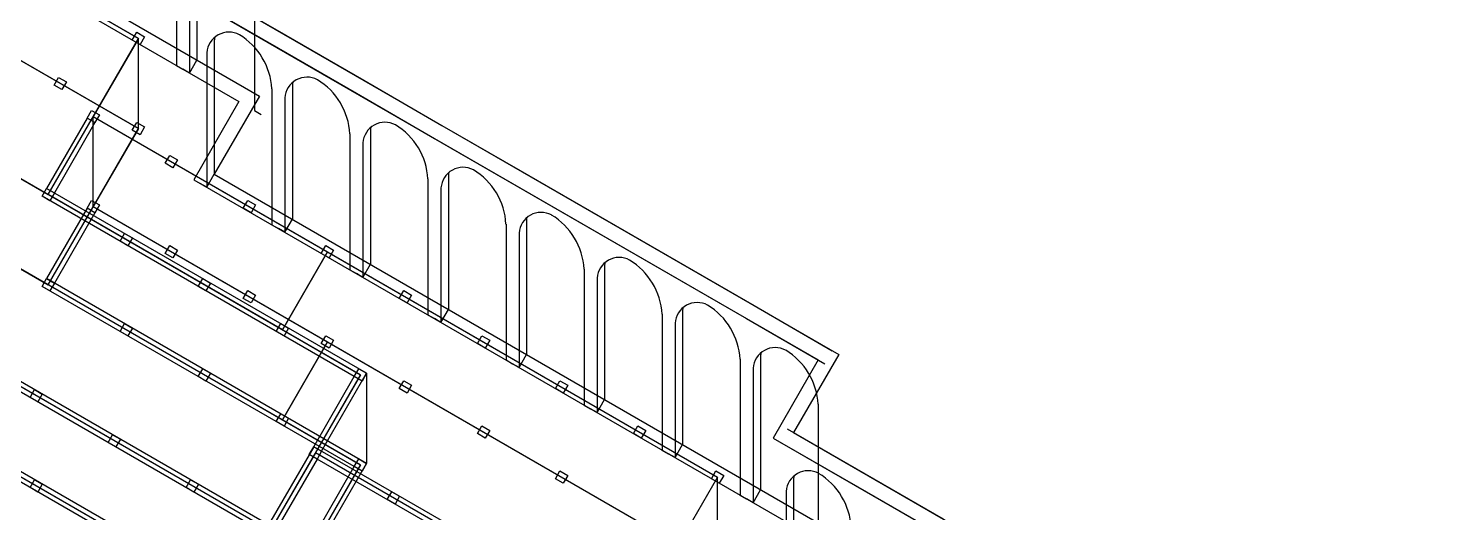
# Model space of a CAD drawing. Header units: metres. Extents: x 1950 to 2882, y 2050 to 2715.
# Drawn here: x 2013.29 to 2060.73, y 2232.59 to 2248.7 of the extents above; entities that cross this region are included whole.
import ezdxf

# ---------------------------------------------------------------- set-up
doc = ezdxf.new("R2010")
doc.units = ezdxf.units.M
for name, color, linetype in [('BRICK WALLS', 250, 'Continuous'), ('OUTLINE', 250, 'Continuous'), ('PILARS', 250, 'Continuous')]:
    doc.layers.add(name, color=color, linetype=linetype)
doc.layers.add('DOUBLE SKIN FACADE', color=250, linetype='Continuous', transparency=0.5)

msp = doc.modelspace()

# ---------------------------------------------------------------- linework, layer by layer
at = {"layer": 'BRICK WALLS'}
msp.add_line((2024.545, 2237.23), (2024.545, 2234.23), dxfattribs=at)
for points in [[(2015.243, 2245.718), (2013.893, 2243.38)], [(2067.212, 2209.132), (2051.624, 2218.132), (2053.124, 2220.73), (2045.07, 2225.38), (2042.07, 2220.184), (2037.133, 2223.034), (2038.633, 2225.632), (2035.775, 2227.282), (2034.275, 2224.684), (2031.937, 2226.034), (2033.437, 2228.632), (2022.785, 2234.782), (2021.285, 2232.184), (1997.902, 2245.684), (1996.252, 2242.826), (2001.449, 2239.826), (1999.949, 2237.228), (2010.341, 2231.228), (2008.841, 2228.63), (2014.037, 2225.63), (2012.687, 2223.292), (2007.491, 2226.292), (2005.841, 2223.434), (2006.101, 2223.284)], [(2065.452, 2206.684), (2066.802, 2209.022), (2051.214, 2218.022), (2052.714, 2220.62), (2045.179, 2224.97), (2042.179, 2219.774), (2036.724, 2222.924), (2038.224, 2225.522), (2035.885, 2226.872), (2034.385, 2224.274), (2031.527, 2225.924), (2033.027, 2228.522), (2022.895, 2234.372), (2021.395, 2231.774), (1998.012, 2245.274), (1996.662, 2242.936), (2001.858, 2239.936), (2000.358, 2237.338), (2010.751, 2231.338), (2009.251, 2228.74), (2014.447, 2225.74), (2012.797, 2222.882), (2007.601, 2225.882), (2006.101, 2223.284)], [(2015.503, 2245.568), (2014.153, 2243.23)], [(2023.045, 2234.632), (2024.545, 2237.23), (2013.893, 2243.38)], [(2022.785, 2234.782), (2024.135, 2237.12), (2013.743, 2243.12)], [(2031.878, 2226.532), (2022.785, 2231.782), (2021.285, 2229.184), (1997.902, 2242.684), (1996.252, 2239.826), (2001.449, 2236.826), (1999.949, 2234.228), (2010.341, 2228.228), (2008.841, 2225.63), (2014.037, 2222.63), (2012.687, 2220.292), (2007.491, 2223.292), (2005.841, 2220.434), (2006.101, 2220.284)], [(2015.243, 2242.718), (2013.893, 2240.38)], [(2015.503, 2242.568), (2014.153, 2240.23)], [(2031.728, 2226.272), (2022.895, 2231.372), (2021.395, 2228.774), (1998.012, 2242.274), (1996.662, 2239.936), (2001.858, 2236.936), (2000.358, 2234.338), (2010.751, 2228.338), (2009.251, 2225.74), (2014.447, 2222.74), (2012.797, 2219.882), (2007.601, 2222.882), (2006.101, 2220.284)], [(2022.785, 2231.782), (2024.135, 2234.12), (2013.743, 2240.12)], [(2023.045, 2231.632), (2024.545, 2234.23), (2013.893, 2240.38)]]:
    msp.add_lwpolyline(points, dxfattribs=at)
at = {"layer": 'DOUBLE SKIN FACADE'}
for p, q in [((2018.216, 2251.993), (2018.216, 2247.468)), ((2018.899, 2252.126), (2018.899, 2247.651)), ((2018.649, 2251.693), (2018.649, 2247.218)), ((2020.814, 2250.493), (2020.814, 2245.968)), ((2019.261, 2249.978), (2021.859, 2248.478)), ((2019.011, 2249.545), (2021.609, 2248.045)), ((2019.477, 2248.328), (2019.477, 2243.853)), ((2021.859, 2248.478), (2024.457, 2246.978)), ((2018.649, 2247.218), (2018.899, 2247.651)), ((2019.227, 2247.895), (2019.227, 2243.42)), ((2021.609, 2248.045), (2024.207, 2246.545)), ((2018.216, 2247.468), (2018.432, 2247.343)), ((2018.649, 2247.218), (2018.432, 2247.343)), ((2021.393, 2246.695), (2021.393, 2242.17)), ((2022.076, 2246.828), (2022.076, 2242.353)), ((2024.457, 2246.978), (2027.055, 2245.478)), ((2021.826, 2246.395), (2021.826, 2241.92)), ((2024.207, 2246.545), (2026.805, 2245.045)), ((2020.814, 2245.968), (2021.031, 2245.843)), ((2024.674, 2245.328), (2024.674, 2240.853)), ((2027.055, 2245.478), (2029.653, 2243.978)), ((2023.991, 2245.195), (2023.991, 2240.67)), ((2024.424, 2244.895), (2024.424, 2240.42)), ((2026.805, 2245.045), (2029.403, 2243.545)), ((2019.227, 2243.42), (2019.477, 2243.853)), ((2027.272, 2243.828), (2027.272, 2239.353)), ((2029.653, 2243.978), (2032.251, 2242.478)), ((2019.227, 2243.42), (2019.011, 2243.545)), ((2026.589, 2243.695), (2026.589, 2239.17)), ((2027.022, 2243.395), (2027.022, 2238.92)), ((2029.403, 2243.545), (2032.001, 2242.045)), ((2032.251, 2242.478), (2034.849, 2240.978)), ((2021.393, 2242.17), (2021.609, 2242.045)), ((2021.826, 2241.92), (2021.609, 2242.045)), ((2021.826, 2241.92), (2022.076, 2242.353)), ((2029.187, 2242.195), (2029.187, 2237.67)), ((2029.87, 2242.328), (2029.87, 2237.853)), ((2032.001, 2242.045), (2034.599, 2240.545)), ((2029.62, 2241.895), (2029.62, 2237.42)), ((2034.849, 2240.978), (2037.447, 2239.478)), ((2023.991, 2240.67), (2024.207, 2240.545)), ((2024.424, 2240.42), (2024.207, 2240.545)), ((2024.424, 2240.42), (2024.674, 2240.853)), ((2031.785, 2240.695), (2031.785, 2236.17)), ((2032.468, 2240.828), (2032.468, 2236.353)), ((2034.599, 2240.545), (2037.197, 2239.045)), ((2032.218, 2240.395), (2032.218, 2235.92)), ((2026.589, 2239.17), (2026.805, 2239.045)), ((2027.022, 2238.92), (2027.272, 2239.353)), ((2034.383, 2239.195), (2034.383, 2234.67)), ((2035.066, 2239.328), (2035.066, 2234.853)), ((2037.447, 2239.478), (2040.046, 2237.978)), ((2027.022, 2238.92), (2026.805, 2239.045)), ((2034.816, 2238.895), (2034.816, 2234.42)), ((2037.197, 2239.045), (2039.796, 2237.545)), ((2029.187, 2237.67), (2029.403, 2237.545)), ((2029.62, 2237.42), (2029.87, 2237.853)), ((2036.981, 2237.695), (2036.981, 2233.17)), ((2037.664, 2237.828), (2037.664, 2233.353)), ((2029.62, 2237.42), (2029.403, 2237.545)), ((2037.414, 2237.395), (2037.414, 2232.92)), ((2032.218, 2235.92), (2032.468, 2236.353)), ((2031.785, 2236.17), (2032.001, 2236.045)), ((2032.218, 2235.92), (2032.001, 2236.045)), ((2039.579, 2236.195), (2039.579, 2231.67)), ((2038.546, 2235.38), (2041.144, 2233.88)), ((2034.816, 2234.42), (2035.066, 2234.853)), ((2038.296, 2234.947), (2040.894, 2233.447)), ((2034.383, 2234.67), (2034.599, 2234.545)), ((2034.816, 2234.42), (2034.599, 2234.545)), ((2041.144, 2233.88), (2043.742, 2232.38)), ((2038.762, 2233.73), (2038.762, 2229.255)), ((2040.894, 2233.447), (2043.492, 2231.947)), ((2036.981, 2233.17), (2037.197, 2233.045)), ((2037.414, 2232.92), (2037.197, 2233.045)), ((2037.414, 2232.92), (2037.664, 2233.353)), ((2038.512, 2233.297), (2038.512, 2228.822))]:
    msp.add_line(p, q, dxfattribs=at)
for points in [[(2061.283, 2184.263), (2059.783, 2181.665), (2054.587, 2184.665), (2053.087, 2182.067), (2006.408, 2209.017), (2007.908, 2211.615), (2005.31, 2213.115), (2008.31, 2218.311), (2005.712, 2219.811), (2007.212, 2222.409), (2002.016, 2225.409), (2003.516, 2228.007), (1993.124, 2234.007), (1994.624, 2236.605), (1981.633, 2244.105), (1995.083, 2267.401), (2020.977, 2252.451), (2019.477, 2249.853), (2040.262, 2237.853), (2038.762, 2235.255), (2056.949, 2224.755), (2055.449, 2222.157), (2071.037, 2213.157)], [(2061.1, 2184.946), (2059.6, 2182.348), (2054.404, 2185.348), (2052.904, 2182.75), (2007.091, 2209.2), (2008.591, 2211.798), (2005.993, 2213.298), (2008.993, 2218.494), (2006.395, 2219.994), (2007.895, 2222.592), (2002.699, 2225.592), (2004.199, 2228.19), (1993.807, 2234.19), (1995.307, 2236.788), (1982.316, 2244.288), (1995.266, 2266.718), (2020.294, 2252.268), (2018.794, 2249.67), (2039.579, 2237.67), (2038.079, 2235.072), (2056.266, 2224.572), (2054.766, 2221.974), (2070.354, 2212.974)], [(1982.316, 2239.288), (1995.083, 2261.401), (2020.977, 2246.451), (2019.477, 2243.853), (2040.262, 2231.853), (2038.762, 2229.255), (2056.949, 2218.755), (2055.449, 2216.157), (2071.037, 2207.157), (2069.537, 2204.559), (2085.126, 2195.559), (2083.626, 2192.961), (2096.616, 2185.461), (2086.166, 2167.361), (2067.979, 2177.861), (2066.479, 2175.263), (2061.283, 2178.263), (2059.783, 2175.665), (2054.587, 2178.665), (2053.087, 2176.067), (2006.408, 2203.017), (2007.908, 2205.615), (2005.31, 2207.115), (2007.908, 2211.615)], [(1984.231, 2237.183), (1982.316, 2238.288), (1995.266, 2260.718), (2020.294, 2246.268), (2018.794, 2243.67), (2039.579, 2231.67), (2038.079, 2229.072), (2056.266, 2218.572), (2054.766, 2215.974), (2070.354, 2206.974)]]:
    msp.add_lwpolyline(points, dxfattribs=at)
for centre, radius, start, end in [((2019.964, 2247.844), 0.738, 62.0022, 175.9932), ((2020.214, 2248.277), 0.738, 169.803, 175.9932), ((2019.144, 2246.568), 2.252, 3.2263, 58.8196), ((2022.562, 2246.344), 0.738, 62.0022, 175.9932), ((2022.812, 2246.777), 0.738, 169.803, 175.9932), ((2021.742, 2245.068), 2.252, 3.2263, 58.8196), ((2025.16, 2244.844), 0.738, 62.0022, 175.9932), ((2025.41, 2245.277), 0.738, 169.803, 175.9932), ((2024.34, 2243.568), 2.252, 3.2263, 58.8196), ((2027.758, 2243.344), 0.738, 62.0022, 175.9932), ((2028.008, 2243.777), 0.738, 169.803, 175.9932), ((2026.938, 2242.068), 2.252, 3.2263, 58.8196), ((2030.356, 2241.844), 0.738, 62.0022, 175.9932), ((2030.606, 2242.277), 0.738, 169.803, 175.9932), ((2029.536, 2240.568), 2.252, 3.2263, 58.8196), ((2032.954, 2240.344), 0.738, 62.0022, 175.9932), ((2032.134, 2239.068), 2.252, 3.2263, 58.8196), ((2033.204, 2240.777), 0.738, 169.803, 175.9932), ((2035.552, 2238.844), 0.738, 62.0022, 175.9932), ((2035.802, 2239.277), 0.738, 169.803, 175.9932), ((2034.732, 2237.568), 2.252, 3.2263, 58.8196), ((2038.15, 2237.344), 0.738, 62.0022, 175.9932), ((2038.4, 2237.777), 0.738, 169.803, 175.9932), ((2037.331, 2236.068), 2.252, 3.2263, 58.8196), ((2039.248, 2233.246), 0.738, 62.0022, 175.9932), ((2038.429, 2231.97), 2.252, 3.2263, 58.8196), ((2039.498, 2233.679), 0.738, 169.803, 175.9932)]:
    msp.add_arc(centre, radius, start, end, dxfattribs=at)
at = {"layer": 'OUTLINE'}
for points in [[(1996.163, 2260.371), (2016.948, 2248.371), (2015.448, 2245.773), (2036.232, 2233.773), (2034.732, 2231.175), (2052.919, 2220.675), (2051.419, 2218.077), (2067.007, 2209.077)], [(1996.163, 2257.371), (2016.948, 2245.371), (2015.448, 2242.773), (2036.232, 2230.773), (2034.732, 2228.175), (2052.919, 2217.675), (2051.419, 2215.077), (2067.007, 2206.077)], [(2016.948, 2245.371), (2016.948, 2248.371)], [(2015.448, 2242.773), (2015.448, 2245.773)], [(2036.232, 2230.773), (2036.232, 2233.773)]]:
    msp.add_lwpolyline(points, dxfattribs=at)
at = {"layer": 'PILARS'}
for points in [[(2001.359, 2257.371), (2006.555, 2254.371), (2003.555, 2249.175), (2024.34, 2237.175), (2021.34, 2231.979), (1995.359, 2246.979), (2001.359, 2257.371)], [(2001.359, 2254.371), (2006.555, 2251.371), (2003.555, 2246.175), (2024.34, 2234.175), (2021.34, 2228.979), (1995.359, 2243.979), (2001.359, 2254.371)], [(2016.893, 2248.576), (2017.153, 2248.426), (2017.003, 2248.167), (2016.743, 2248.317), (2016.893, 2248.576)], [(2014.295, 2247.076), (2014.555, 2246.926), (2014.405, 2246.667), (2014.145, 2246.817), (2014.295, 2247.076)], [(2015.448, 2245.773), (2023.242, 2241.273), (2021.742, 2238.675), (2013.948, 2243.175), (2015.448, 2245.773)], [(2015.393, 2245.978), (2015.653, 2245.828), (2015.503, 2245.568), (2015.243, 2245.718), (2015.393, 2245.978)], [(2067.007, 2209.077), (2051.419, 2218.077), (2052.919, 2220.675), (2045.125, 2225.175), (2042.125, 2219.979), (2036.928, 2222.979), (2038.428, 2225.577), (2035.83, 2227.077), (2034.33, 2224.479), (2031.732, 2225.979), (2033.232, 2228.577), (2022.84, 2234.577), (2021.34, 2231.979), (1997.957, 2245.479), (1996.457, 2242.881), (2001.653, 2239.881), (2000.153, 2237.283), (2010.546, 2231.283), (2009.046, 2228.685), (2014.242, 2225.685), (2012.742, 2223.087), (2007.546, 2226.087)], [(2016.893, 2245.576), (2017.153, 2245.426), (2017.003, 2245.167), (2016.743, 2245.317), (2016.893, 2245.576)], [(2017.991, 2244.478), (2018.251, 2244.328), (2018.101, 2244.068), (2017.841, 2244.218), (2017.991, 2244.478)], [(2013.893, 2243.38), (2014.153, 2243.23), (2014.003, 2242.97), (2013.743, 2243.12), (2013.893, 2243.38)], [(2015.393, 2242.978), (2015.653, 2242.828), (2015.503, 2242.568), (2015.243, 2242.718), (2015.393, 2242.978)], [(2020.589, 2242.978), (2020.849, 2242.828), (2020.699, 2242.568), (2020.439, 2242.718), (2020.589, 2242.978)], [(2031.803, 2226.402), (2022.84, 2231.577), (2021.34, 2228.979), (1997.957, 2242.479), (1996.457, 2239.881), (2001.653, 2236.881), (2000.153, 2234.283), (2010.546, 2228.283), (2009.046, 2225.685), (2014.242, 2222.685), (2012.742, 2220.087), (2007.546, 2223.087)], [(2015.448, 2242.773), (2023.242, 2238.273), (2021.742, 2235.675), (2013.948, 2240.175), (2015.448, 2242.773)], [(2016.491, 2241.88), (2016.751, 2241.73), (2016.601, 2241.47), (2016.341, 2241.62), (2016.491, 2241.88)], [(2017.991, 2241.478), (2018.251, 2241.328), (2018.101, 2241.068), (2017.841, 2241.218), (2017.991, 2241.478)], [(2023.187, 2241.478), (2023.447, 2241.328), (2023.297, 2241.068), (2023.037, 2241.218), (2023.187, 2241.478)], [(2023.242, 2241.273), (2036.232, 2233.773), (2033.232, 2228.577), (2022.84, 2234.577), (2024.34, 2237.175), (2021.742, 2238.675), (2023.242, 2241.273)], [(2013.893, 2240.38), (2014.153, 2240.23), (2014.003, 2239.97), (2013.743, 2240.12), (2013.893, 2240.38)], [(2019.089, 2240.38), (2019.349, 2240.23), (2019.199, 2239.97), (2018.939, 2240.12), (2019.089, 2240.38)], [(2020.589, 2239.978), (2020.849, 2239.828), (2020.699, 2239.568), (2020.439, 2239.718), (2020.589, 2239.978)], [(2025.785, 2239.978), (2026.045, 2239.828), (2025.895, 2239.568), (2025.635, 2239.718), (2025.785, 2239.978)], [(2016.491, 2238.88), (2016.751, 2238.73), (2016.601, 2238.47), (2016.341, 2238.62), (2016.491, 2238.88)], [(2021.687, 2238.88), (2021.947, 2238.73), (2021.797, 2238.47), (2021.537, 2238.62), (2021.687, 2238.88)], [(2031.803, 2226.402), (2022.84, 2231.577), (2024.34, 2234.175), (2021.742, 2235.675), (2023.242, 2238.273)], [(2023.187, 2238.478), (2023.447, 2238.328), (2023.297, 2238.068), (2023.037, 2238.218), (2023.187, 2238.478)], [(2023.242, 2238.273), (2036.232, 2230.773)], [(2028.383, 2238.478), (2028.643, 2238.328), (2028.493, 2238.068), (2028.233, 2238.218), (2028.383, 2238.478)], [(2019.089, 2237.38), (2019.349, 2237.23), (2019.199, 2236.97), (2018.939, 2237.12), (2019.089, 2237.38)], [(2024.285, 2237.38), (2024.545, 2237.23), (2024.395, 2236.97), (2024.135, 2237.12), (2024.285, 2237.38)], [(2013.491, 2236.684), (2013.751, 2236.534), (2013.601, 2236.274), (2013.341, 2236.424), (2013.491, 2236.684)], [(2025.785, 2236.978), (2026.045, 2236.828), (2025.895, 2236.568), (2025.635, 2236.718), (2025.785, 2236.978)], [(2030.981, 2236.978), (2031.241, 2236.828), (2031.091, 2236.568), (2030.831, 2236.718), (2030.981, 2236.978)], [(2021.687, 2235.88), (2021.947, 2235.73), (2021.797, 2235.47), (2021.537, 2235.62), (2021.687, 2235.88)], [(2028.383, 2235.478), (2028.643, 2235.328), (2028.493, 2235.068), (2028.233, 2235.218), (2028.383, 2235.478)], [(2033.579, 2235.478), (2033.839, 2235.328), (2033.689, 2235.068), (2033.429, 2235.218), (2033.579, 2235.478)], [(2016.089, 2235.184), (2016.349, 2235.034), (2016.199, 2234.774), (2015.939, 2234.924), (2016.089, 2235.184)], [(2022.785, 2234.782), (2023.045, 2234.632), (2022.895, 2234.372), (2022.635, 2234.522), (2022.785, 2234.782)], [(2024.285, 2234.38), (2024.545, 2234.23), (2024.395, 2233.97), (2024.135, 2234.12), (2024.285, 2234.38)], [(2030.981, 2233.978), (2031.241, 2233.828), (2031.091, 2233.568), (2030.831, 2233.718), (2030.981, 2233.978)], [(2036.177, 2233.978), (2036.437, 2233.828), (2036.287, 2233.568), (2036.027, 2233.718), (2036.177, 2233.978)], [(2013.491, 2233.684), (2013.751, 2233.534), (2013.601, 2233.274), (2013.341, 2233.424), (2013.491, 2233.684)], [(2018.687, 2233.684), (2018.947, 2233.534), (2018.797, 2233.274), (2018.537, 2233.424), (2018.687, 2233.684)], [(2025.383, 2233.282), (2025.643, 2233.132), (2025.493, 2232.872), (2025.233, 2233.022), (2025.383, 2233.282)]]:
    msp.add_lwpolyline(points, dxfattribs=at)
for points in [[(2016.948, 2248.371), (2006.555, 2254.371), (2003.555, 2249.175), (2013.948, 2243.175)], [(2016.948, 2245.371), (2006.555, 2251.371), (2003.555, 2246.175), (2013.948, 2240.175)]]:
    msp.add_lwpolyline(points, close=True, dxfattribs=at)

doc.saveas('drawing.dxf')
